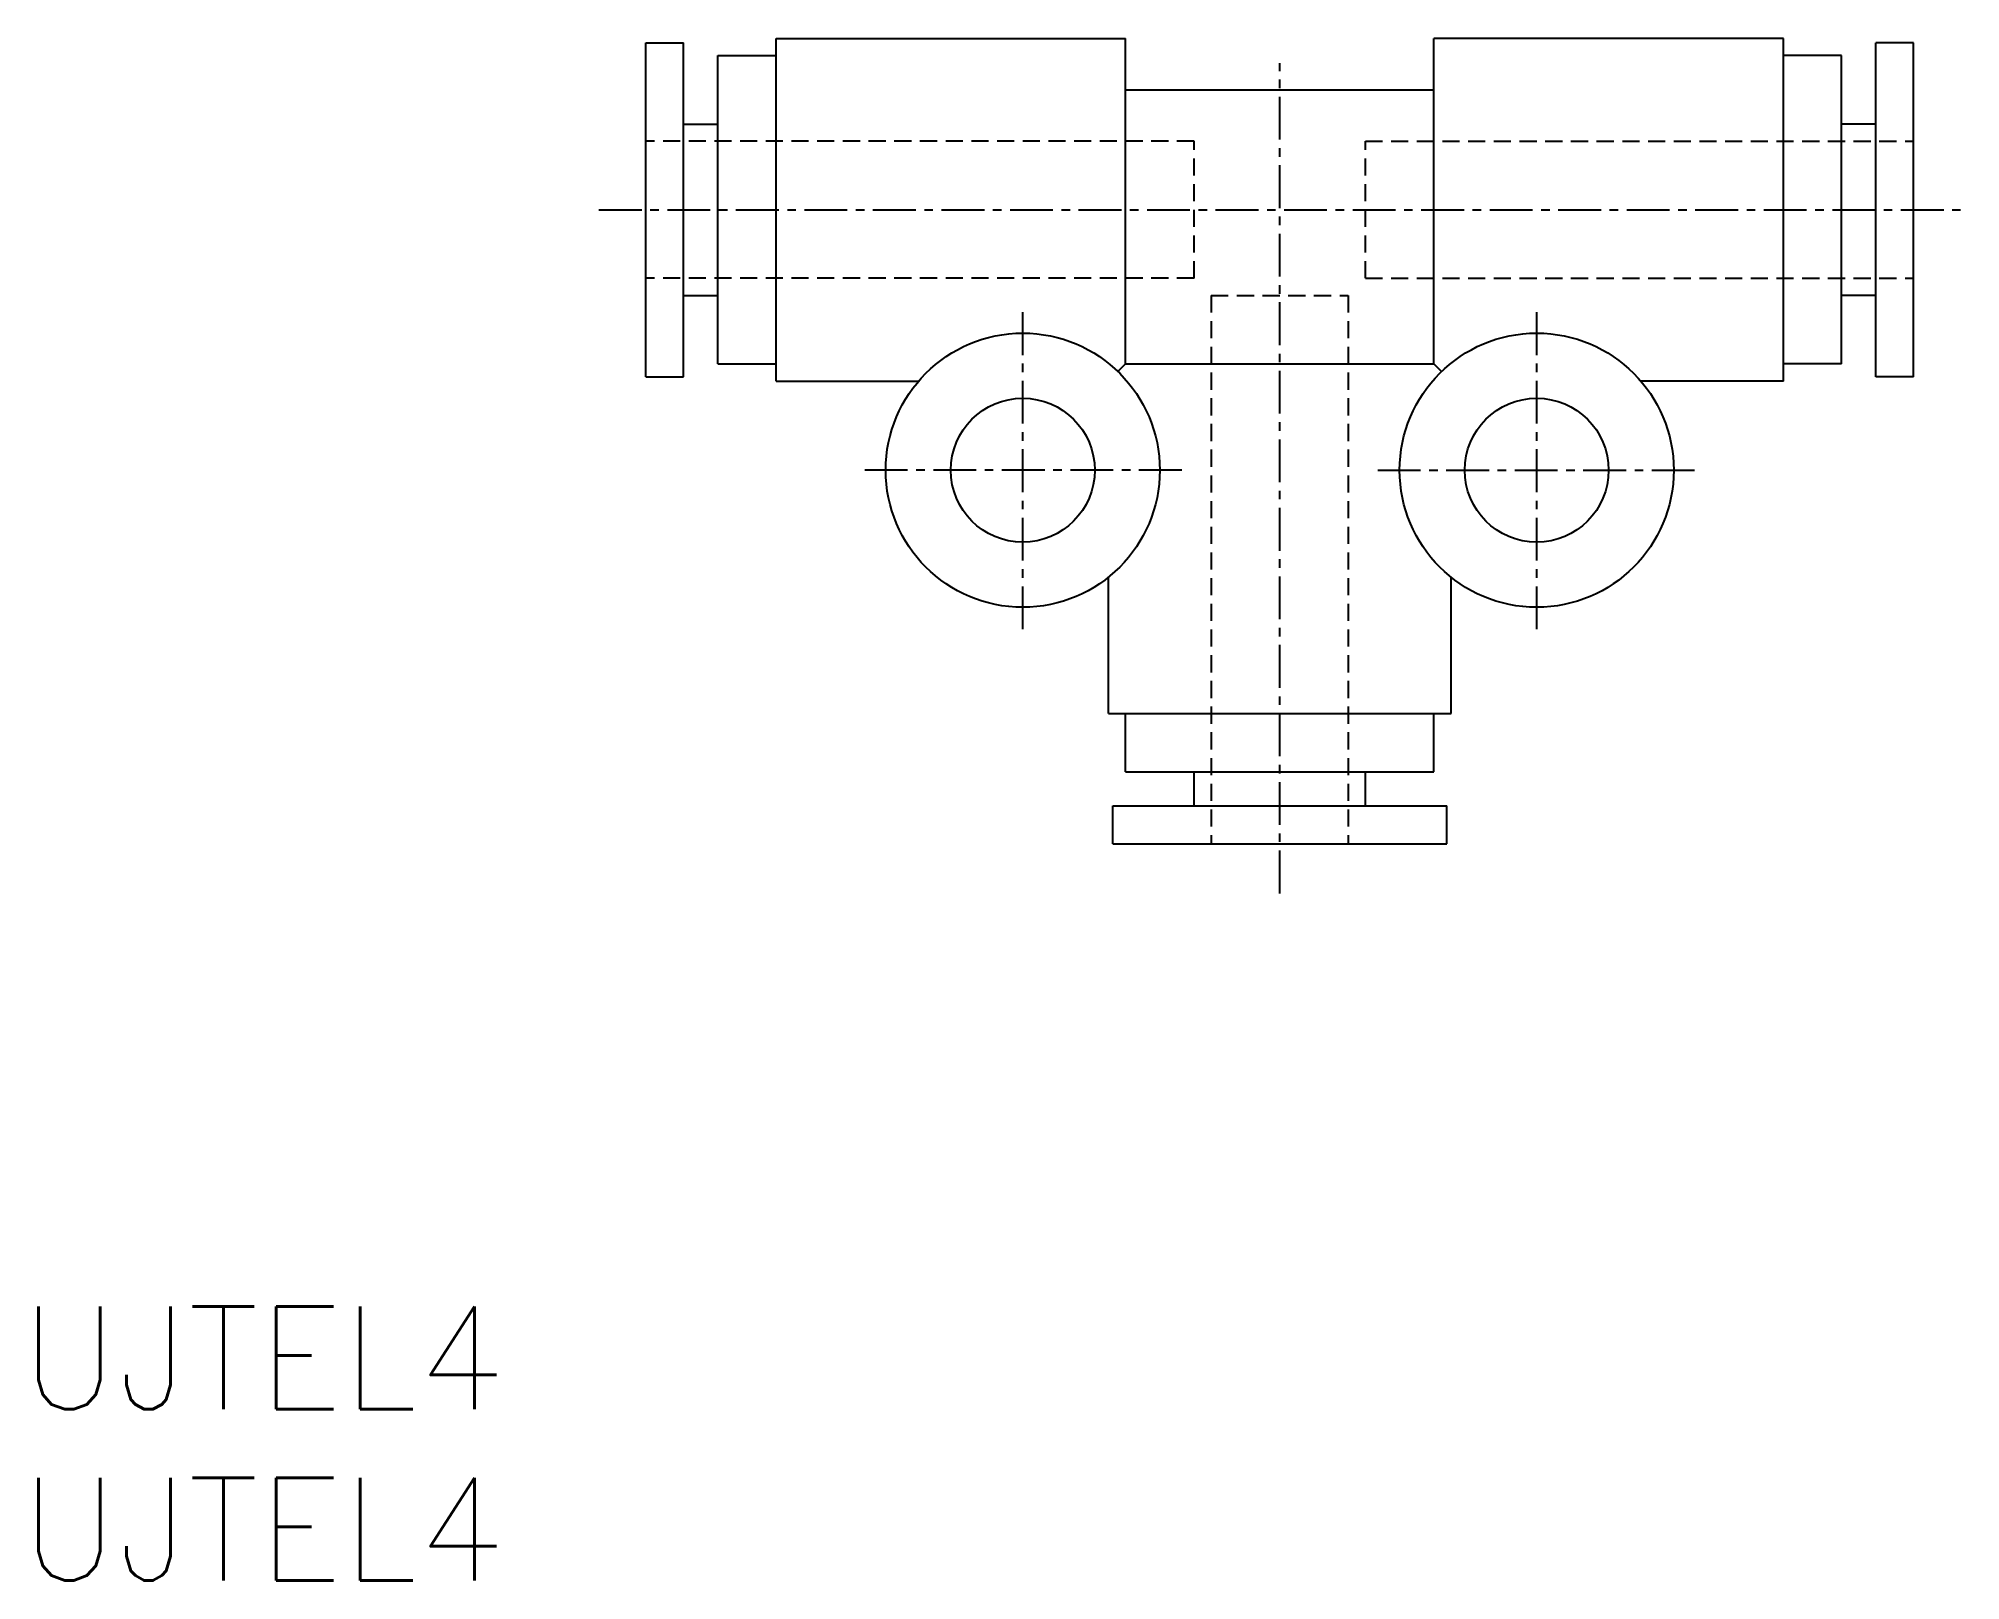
# Model space of a CAD drawing. Extents: x 0.5 to 56.6, y 0 to 45.
import ezdxf

# ---------------------------------------------------------------- set-up
doc = ezdxf.new("R2010")
doc.units = 0
doc.linetypes.add('CENTER', pattern=[2, 1.25, -0.25, 0.25, -0.25])
doc.linetypes.add('DASHED', pattern=[0.75, 0.5, -0.25])
doc.layers.get('0').update_dxf_attribs({"linetype": 'CONTINUOUS'})
doc.layers.add('CENTER', color=1, linetype='CENTER')
doc.styles.get("Standard").update_dxf_attribs({"font": 'txt.shx'})

# ---------------------------------------------------------------- blocks, each defined once
blk = doc.blocks.new('*U7')
at = {"color": 7, "linetype": 'CONTINUOUS'}
blk.add_text('UJTEL4', height=3, dxfattribs=at).set_placement((0, 5))
blk = doc.blocks.new('*U8')
at = {"color": 7, "linetype": 'CONTINUOUS'}
blk.add_text('UJTEL4', height=3, dxfattribs=at).set_placement((0, 0))

msp = doc.modelspace()

# ---------------------------------------------------------------- linework, layer by layer
at = {"color": 7, "linetype": 'CONTINUOUS'}
for p, q in [((18.243, 35.13), (18.243, 44.88)), ((18.243, 44.88), (19.343, 44.88)), ((19.343, 35.13), (19.343, 44.88)), ((22.043, 45.005), (32.243, 45.005)), ((22.043, 35.005), (22.043, 45.005)), ((32.243, 35.505), (32.243, 45.005)), ((51.443, 45.005), (41.243, 45.005)), ((41.243, 35.505), (41.243, 45.005)), ((51.443, 35.005), (51.443, 45.005)), ((54.143, 35.13), (54.143, 44.88)), ((55.243, 44.88), (54.143, 44.88)), ((55.243, 35.13), (55.243, 44.88)), ((20.343, 44.505), (22.043, 44.505)), ((20.343, 35.505), (20.343, 44.505)), ((53.143, 44.505), (51.443, 44.505)), ((53.143, 35.505), (53.143, 44.505)), ((32.243, 43.505), (41.243, 43.505)), ((19.343, 42.505), (20.343, 42.505)), ((54.143, 42.505), (53.143, 42.505)), ((19.343, 37.505), (20.343, 37.505)), ((54.143, 37.505), (53.143, 37.505)), ((20.343, 35.505), (22.043, 35.505)), ((32.243, 35.505), (32.021, 35.283)), ((32.243, 35.505), (41.243, 35.505)), ((41.243, 35.505), (41.465, 35.283)), ((53.143, 35.505), (51.443, 35.505)), ((18.243, 35.13), (19.343, 35.13)), ((22.043, 35.005), (26.203, 35.005)), ((51.443, 35.005), (47.283, 35.005)), ((55.243, 35.13), (54.143, 35.13)), ((31.743, 25.305), (31.743, 29.283)), ((41.743, 25.305), (41.743, 29.283)), ((31.743, 25.305), (41.743, 25.305)), ((32.243, 23.605), (32.243, 25.305)), ((41.243, 23.605), (41.243, 25.305)), ((32.243, 23.605), (41.243, 23.605)), ((34.243, 22.605), (34.243, 23.605)), ((39.243, 22.605), (39.243, 23.605)), ((31.868, 22.605), (41.618, 22.605)), ((31.868, 21.505), (31.868, 22.605)), ((41.618, 21.505), (41.618, 22.605)), ((31.868, 21.505), (41.618, 21.505))]:
    msp.add_line(p, q, dxfattribs=at)
at = {"color": 3, "linetype": 'DASHED'}
for p, q in [((34.243, 42.005), (18.243, 42.005)), ((34.243, 38.005), (34.243, 42.005)), ((39.243, 38.005), (39.243, 42.005)), ((39.243, 42.005), (55.243, 42.005)), ((34.243, 38.005), (18.243, 38.005)), ((39.243, 38.005), (55.243, 38.005)), ((34.743, 37.505), (38.743, 37.505)), ((34.743, 37.505), (34.743, 21.505)), ((38.743, 37.505), (38.743, 21.505))]:
    msp.add_line(p, q, dxfattribs=at)
at = {"color": 7, "linetype": 'CONTINUOUS'}
for centre, radius in [((29.243, 32.405), 4), ((44.243, 32.405), 4), ((29.243, 32.405), 2.1), ((44.243, 32.405), 2.1)]:
    msp.add_circle(centre, radius, dxfattribs=at)
at = {"layer": 'CENTER', "color": 1, "linetype": 'CENTER'}
for p, q in [((36.743, 20.055), (36.743, 44.28)), ((16.872, 40.005), (56.614, 40.005)), ((29.243, 27.765), (29.243, 37.045)), ((44.243, 27.765), (44.243, 37.045)), ((33.883, 32.405), (24.603, 32.405)), ((39.603, 32.405), (48.883, 32.405))]:
    msp.add_line(p, q, dxfattribs=at)

# ---------------------------------------------------------------- block references
at = {"color": 7, "linetype": 'CONTINUOUS'}
for name in ['*U7', '*U8']:
    msp.add_blockref(name, (0, 0), dxfattribs=at)

doc.saveas('drawing.dxf')
